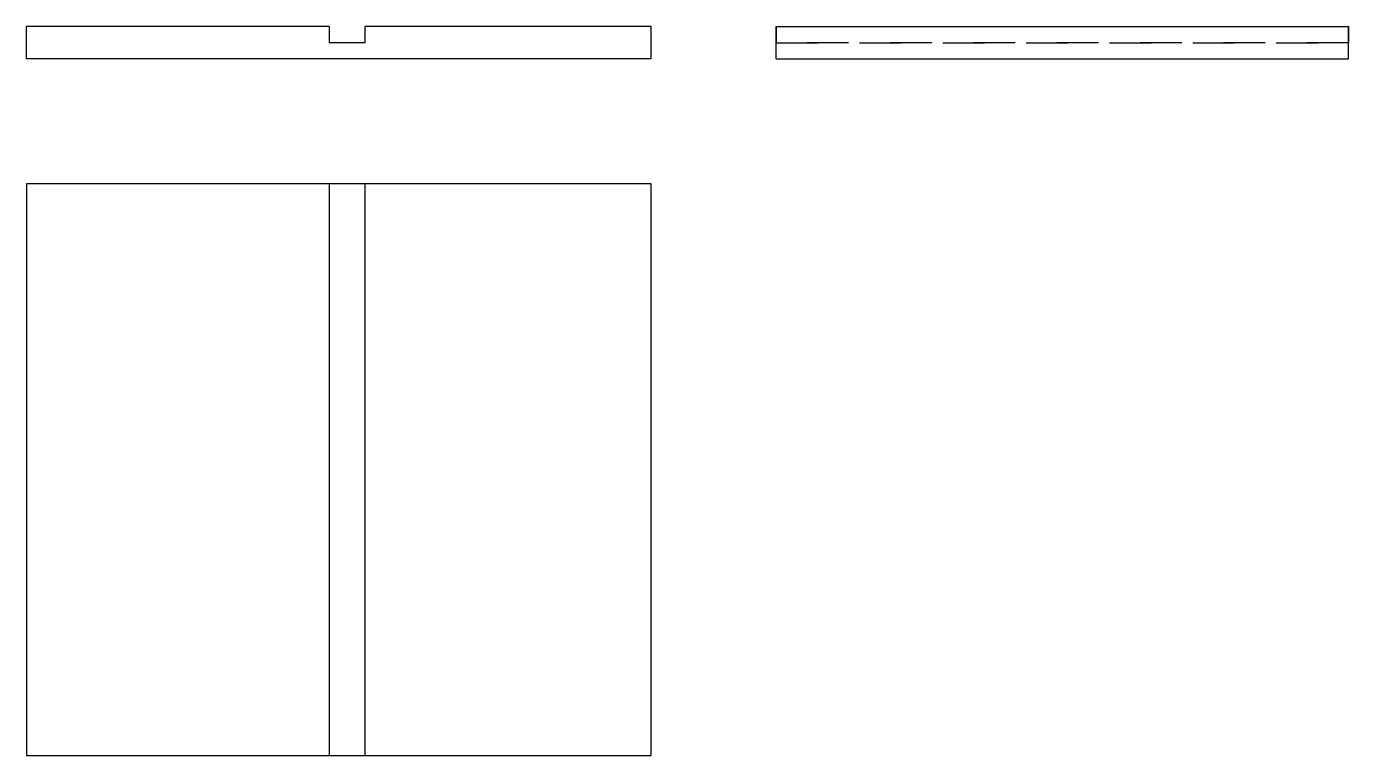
# Model space of a CAD drawing. Extents: x 0 to 3.17, y 0 to 1.75.
import ezdxf

# ---------------------------------------------------------------- set-up
doc = ezdxf.new("R2010")
doc.units = 0
doc.linetypes.add('HIDDEN', pattern=[0.075, 0.050025, -0.024975])
for name, color, linetype in [('FRONT', 7, 'CONTINUOUS'), ('LEFT', 7, 'CONTINUOUS'), ('LEFT_HID', 7, 'HIDDEN'), ('TOP', 7, 'CONTINUOUS'), ('TOP_HID', 7, 'HIDDEN')]:
    doc.layers.add(name, color=color, linetype=linetype)

msp = doc.modelspace()

# ---------------------------------------------------------------- linework, layer by layer
at = {"layer": 'FRONT'}
for p, q in [((0.726562, 1.751809), (0, 1.751809)), ((0, 1.673684), (0, 1.751809)), ((0.726562, 1.751809), (0.726562, 1.712747)), ((1.5, 1.751809), (0.813405, 1.751809)), ((0.813405, 1.712747), (0.813405, 1.751809)), ((1.5, 1.673684), (1.5, 1.751809)), ((0.813405, 1.712747), (0.726562, 1.712747)), ((1.5, 1.673684), (0, 1.673684))]:
    msp.add_line(p, q, dxfattribs=at)
at = {"layer": 'LEFT'}
for p, q in [((1.8, 1.751809), (3.173684, 1.751809)), ((1.8, 1.673684), (1.8, 1.751809)), ((3.173684, 1.673684), (3.173684, 1.751809)), ((1.8, 1.673684), (3.173684, 1.673684))]:
    msp.add_line(p, q, dxfattribs=at)
at = {"layer": 'LEFT_HID', "linetype": 'HIDDEN'}
for p, q in [((1.8, 1.712747), (1.8, 1.751809)), ((1.8, 1.751809), (1.8, 1.712747)), ((3.173684, 1.751809), (3.173684, 1.712747)), ((3.173684, 1.751809), (3.173684, 1.712747)), ((3.173684, 1.712747), (1.8, 1.712747)), ((1.8, 1.712747), (3.173684, 1.712747))]:
    msp.add_line(p, q, dxfattribs=at)
at = {"layer": 'TOP'}
for p, q in [((0, 1.373684), (0, 0)), ((0.726562, 1.373684), (0, 1.373684)), ((0.813405, 1.373684), (0.726562, 1.373684)), ((0.726562, 1.373684), (0.726562, 0)), ((0.813405, 0), (0.813405, 1.373684)), ((1.5, 1.373684), (0.813405, 1.373684)), ((1.5, 0), (1.5, 1.373684)), ((0, 0), (0.726562, 0)), ((0.726562, 0), (0.813405, 0)), ((0.813405, 0), (1.5, 0))]:
    msp.add_line(p, q, dxfattribs=at)
at = {"layer": 'TOP_HID', "linetype": 'HIDDEN'}
for p, q in [((1.5, 1.373684), (0, 1.373684)), ((0, 0), (1.5, 0))]:
    msp.add_line(p, q, dxfattribs=at)

doc.saveas('drawing.dxf')
